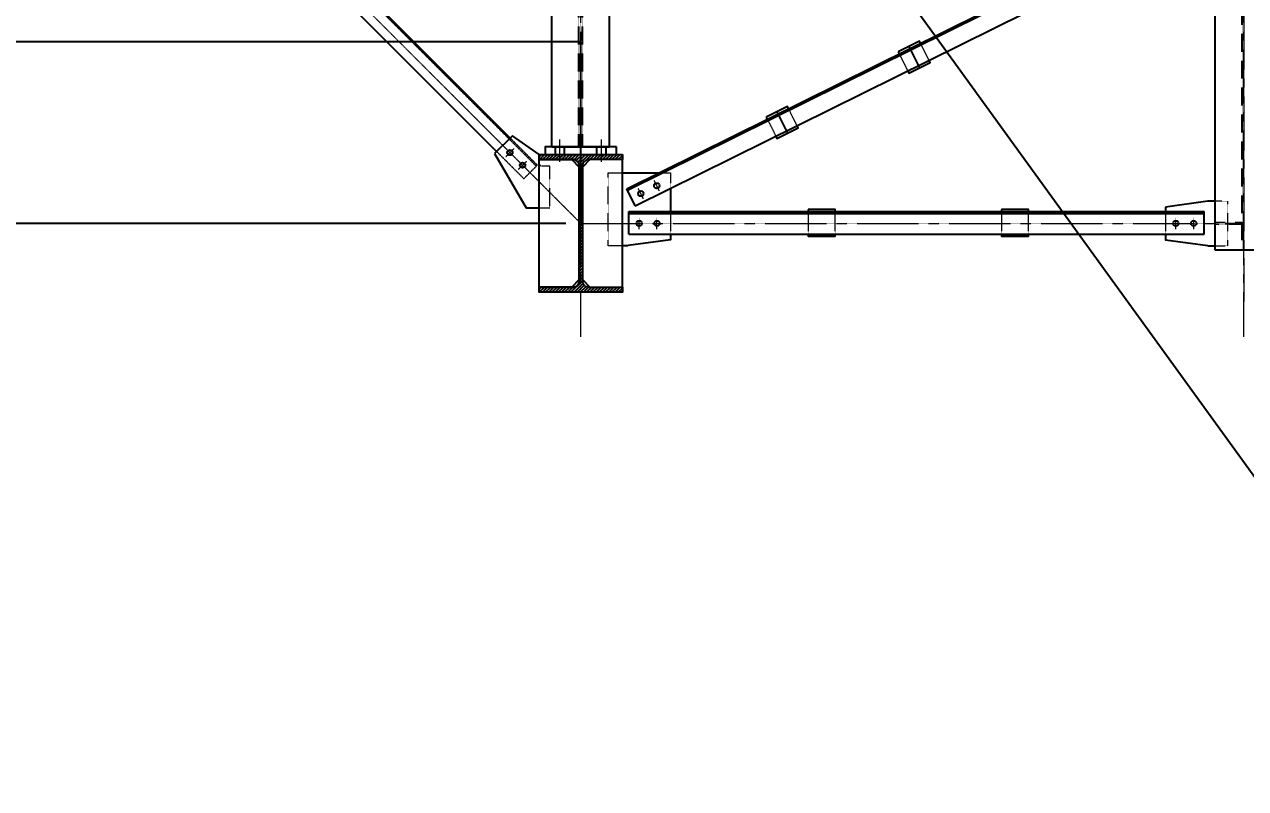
# Model space of a CAD drawing. Header units: millimetres. Extents: x 13669 to 217197, y -88248 to 24578.
# Drawn here: x 18009 to 22115, y 1376 to 3945 of the extents above; entities that cross this region are included whole.
import ezdxf

# ---------------------------------------------------------------- set-up
doc = ezdxf.new("R2010")
doc.units = ezdxf.units.MM
doc.linetypes.add('CENTER2', pattern=[1.125, 0.75, -0.125, 0.125, -0.125])
doc.linetypes.add('DASHED2', pattern=[0.375, 0.25, -0.125])
for name, color, linetype in [('CHAPA PISO', 3, 'Continuous'), ('SDDIM', 1, 'Continuous'), ('Tx-DDIM', 1, 'Continuous'), ('Tx_M_EQUIPOS', 4, 'Continuous'), ('Tx_M_OCULTOS', 2, 'DASHED2')]:
    doc.layers.add(name, color=color, linetype=linetype)
for name, color, linetype, lineweight in [('Tx_EJES', 1, 'CENTER2', 5), ('Tx_M_CONTORNO FINO', 1, 'Continuous', 5), ('Tx_M_OCULTAS FINO', 1, 'DASHED2', 5)]:
    doc.layers.add(name, color=color, linetype=linetype, lineweight=lineweight)
doc.styles.add('ROMANS', font='romans.shx', dxfattribs={"width": 0.9})
doc.dimstyles.new('ESC 1-50', dxfattribs={"dimscale": 50, "dimtxt": 2.5, "dimasz": 2.4, "dimexe": 1, "dimexo": 1, "dimgap": 1, "dimtad": 1, "dimdec": 0, "dimtxsty": 'ROMANS', "dimcen": 2.5, "dimclrd": 256, "dimclre": 256, "dimclrt": 3, "dimadec": 0, "dimazin": 2, "dimtfac": 0.5, "dimtdec": 0, "dimtmove": 0, "dimatfit": 3, "dimfxl": 1, "dimtfill": 1, "dimtfillclr": 256, "dimtolj": 2, "dimlwd": -1, "dimarcsym": 0})

# ---------------------------------------------------------------- blocks, each defined once
blk = doc.blocks.new('*D36')
at = {"layer": 'Defpoints', "color": 0, "transparency": 16777216}
for p in [(18138.1, 4980.9), (17381.7, 3275.9), (19879.6, 3275.9)]:
    blk.add_point(p, dxfattribs=at)
at = {"layer": 'SDDIM', "lineweight": -2, "transparency": 16777216}
for p, q in [((18088.1, 4980.9), (17331.7, 4980.9)), ((19829.6, 3275.9), (17331.7, 3275.9))]:
    blk.add_line(p, q, dxfattribs=at)
at = {"layer": 'SDDIM', "transparency": 16777216}
blk.add_line((17381.7, 4860.9), (17381.7, 3395.9), dxfattribs=at)
for points in [[(17361.7, 4860.9), (17401.7, 4860.9), (17381.7, 4980.9)], [(17361.7, 3395.9), (17401.7, 3395.9), (17381.7, 3275.9)]]:
    blk.add_solid(points, dxfattribs=at)
at = {"layer": 'SDDIM', "color": 3, "transparency": 16777216, "insert": (17269.2, 4128.4), "char_height": 125, "attachment_point": 5, "rotation": 90, "style": 'ROMANS', "bg_fill": 3, "box_fill_scale": 1.1, "bg_fill_color": 256, "bg_fill_true_color": 13158600, "bg_fill_transparency": 0}
blk.add_mtext('\\A2;1705', dxfattribs=at)
blk = doc.blocks.new('*D19')
at = {"layer": 'Defpoints', "color": 0, "transparency": 16777216}
for p in [(18440, 7290.9), (16946.7, 3275.9), (19444.7, 3275.9)]:
    blk.add_point(p, dxfattribs=at)
at = {"layer": 'SDDIM', "lineweight": -2, "transparency": 16777216}
for p, q in [((18390, 7290.9), (16896.7, 7290.9)), ((19394.7, 3275.9), (16896.7, 3275.9))]:
    blk.add_line(p, q, dxfattribs=at)
at = {"layer": 'SDDIM', "transparency": 16777216}
blk.add_line((16946.7, 7170.9), (16946.7, 3395.9), dxfattribs=at)
for points in [[(16926.7, 7170.9), (16966.7, 7170.9), (16946.7, 7290.9)], [(16926.7, 3395.9), (16966.7, 3395.9), (16946.7, 3275.9)]]:
    blk.add_solid(points, dxfattribs=at)
at = {"layer": 'SDDIM', "color": 3, "transparency": 16777216, "insert": (16834.2, 5283.4), "char_height": 125, "attachment_point": 5, "rotation": 90, "style": 'ROMANS', "bg_fill": 3, "box_fill_scale": 1.1, "bg_fill_color": 256, "bg_fill_true_color": 13158600, "bg_fill_transparency": 0}
blk.add_mtext('\\A2;4015', dxfattribs=at)
blk = doc.blocks.new('A$C9d26feda')
at = {"layer": 'Tx_M_EQUIPOS'}
blk.add_lwpolyline([(-140, 0), (-140, -17.3), (-26, -17.3, -0.414214), (-5.4, -37.9), (-5.4, -425.1, -0.414214), (-26, -445.7), (-140, -445.7), (-140, -463), (140, -463), (140, -445.7), (26, -445.7, -0.414214), (5.4, -425.1), (5.4, -37.9, -0.414214), (26, -17.3), (140, -17.3), (140, 0)], format="xyb", close=True, dxfattribs=at)

msp = doc.modelspace()

# ---------------------------------------------------------------- linework, layer by layer
at = {"layer": 'Tx-DDIM'}
for p, q in [((20982.8676255, 3870.4324185), (21018.5404392, 3798.8262011)), ((20539.3334482, 3650.6542723), (20575.0062619, 3579.0480549))]:
    msp.add_line(p, q, dxfattribs=at)
at = {"layer": 'Tx_EJES'}
for p, q in [((19879.6310519, 2894.4633734), (19879.6310519, 7708.7263938)), ((22109.6310519, 2894.4633734), (22109.6310519, 7708.7263938)), ((22109.6310521, 4662.1172684), (22109.6310521, 3013.1172684)), ((20143.6754981, 3385.5007564), (20126.8036404, 3419.5498447)), ((20089.9137796, 3358.8609811), (20073.0419219, 3392.9100694)), ((20075.9390098, 3256.8672684), (20075.9390098, 3294.8672684)), ((20135.9390098, 3256.8672684), (20135.9390098, 3294.8672684)), ((21880.6694404, 3256.8672684), (21880.6694404, 3294.8672684)), ((21940.6694404, 3256.8672684), (21940.6694404, 3294.8672684))]:
    msp.add_line(p, q, dxfattribs=at)
at = {"layer": 'Tx_M_CONTORNO FINO'}
msp.add_line((19949.6310517, 3482.3672684), (19949.6310517, 3557.7672684), dxfattribs=at)
at = {"layer": 'Tx_M_EQUIPOS'}
for p, q in [((19976.6310518, 3532.7672684), (19976.6310518, 7193.8672684)), ((22012.6310519, 3186.3672684), (22012.6310519, 7010.9672684)), ((20034.5769794, 3391.7066588), (21938.2165968, 4334.9899668)), ((20036.7081614, 3387.4057213), (21940.3477788, 4330.6890294)), ((20062.9927397, 3334.3608257), (21966.6323571, 4277.6441338)), ((20062.9927397, 3334.3608257), (20034.5769794, 3391.7066588)), ((20040.9390098, 3315.8672684), (21975.6694404, 3315.8672684)), ((20040.9390098, 3239.8672684), (20040.9390098, 3315.8672684)), ((20040.9390098, 3309.4672684), (21975.6694404, 3309.4672684)), ((21975.6694404, 3239.8672684), (21975.6694404, 3315.8672684)), ((20040.9390098, 3239.8672684), (21975.6694404, 3239.8672684)), ((22206.6310519, 3186.3672684), (22012.6310519, 3186.3672684))]:
    msp.add_line(p, q, dxfattribs=at)
for points in [[(21022.2380156, 3881.1082036), (21018.6707342, 3888.2688253), (20947.0645169, 3852.5960116)], [(20947.0645169, 3852.5960116), (20950.6317982, 3845.4353899)], [(20979.169984, 3788.1505468), (20982.7373305, 3780.9897943), (21054.3435479, 3816.6626079), (21050.7762014, 3823.8233605)], [(20578.7038382, 3661.3300574), (20575.1365569, 3668.4906791), (20503.5303395, 3632.8178655)], [(20503.5303395, 3632.8178655), (20507.0976209, 3625.6572437)], [(20535.6358067, 3568.3724007), (20539.2031532, 3561.2116481), (20610.8093706, 3596.8844618), (20607.242024, 3604.0452143)], [(20019.6310517, 3445.6967798), (20143.5344182, 3445.6967798)], [(20181.3244354, 3392.9960382), (20181.3244354, 3315.8672684)], [(21988.6694404, 3350.8672684), (21845.6694404, 3330.8672684)], [(21845.6694404, 3330.8672684), (21845.6694404, 3315.8672684)], [(22012.6310519, 3350.8672684), (21988.6694404, 3350.8672684)], [(20644.8042251, 3322.8672684), (20644.8042251, 3315.8672684)], [(20734.8042251, 3315.8672684), (20734.8042251, 3322.8672684), (20644.8042251, 3322.8672684)], [(21294.8042251, 3322.8672684), (21294.8042251, 3315.8672684)], [(21384.8042251, 3315.8672684), (21384.8042251, 3322.8672684), (21294.8042251, 3322.8672684)], [(20644.8042251, 3239.8672684), (20644.8042251, 3232.8672684), (20734.8042251, 3232.8672684), (20734.8042251, 3239.8672684)], [(21294.8042251, 3239.8672684), (21294.8042251, 3232.8672684), (21384.8042251, 3232.8672684), (21384.8042251, 3239.8672684)]]:
    msp.add_lwpolyline(points, dxfattribs=at)
for points in [[(20181.3244354, 3239.8672684), (20181.3244354, 3220.8672684), (20039.0136413, 3200.9636609, -0.0347536737), (20037.6285214, 3200.8672684), (20019.6310517, 3200.8672684)], [(21845.6694404, 3239.8672684), (21845.6694404, 3220.8672684), (21987.9802344, 3200.9636609, 0.0347536737), (21989.3653544, 3200.8672684), (22012.6310519, 3200.8672684)]]:
    msp.add_lwpolyline(points, format="xyb", dxfattribs=at)
for centre in [(20135.2395692, 3402.5253005), (20081.4778508, 3375.8855253), (20075.9390098, 3275.8672684), (20135.9390098, 3275.8672684), (21880.6694404, 3275.8672684), (21940.6694404, 3275.8672684)]:
    msp.add_circle(centre, 9, dxfattribs=at)
at = {"layer": 'Tx_M_OCULTAS FINO'}
for points in [[(21050.7762014, 3823.8233605), (21022.2380156, 3881.1082036)], [(20950.6317982, 3845.4353899), (20979.169984, 3788.1505468)], [(20607.242024, 3604.0452143), (20578.7038382, 3661.3300574)], [(20507.0976209, 3625.6572437), (20535.6358067, 3568.3724007)], [(20019.6310517, 3200.8672684), (19971.3244354, 3200.8672684), (19971.3244354, 3445.6967798), (20019.6310517, 3445.6967798)], [(20143.5344182, 3445.6967798), (20181.3244354, 3445.6967798)], [(20181.3244354, 3445.6967798), (20181.3244354, 3392.9960382)], [(22012.6310519, 3200.8672684), (22055.6694404, 3200.8672684), (22055.6694404, 3350.8672684), (22012.6310519, 3350.8672684)], [(20181.3244354, 3315.8672684), (20181.3244354, 3239.8672684)], [(20644.8042251, 3315.8672684), (20644.8042251, 3239.8672684)], [(20734.8042251, 3239.8672684), (20734.8042251, 3315.8672684)], [(21294.8042251, 3315.8672684), (21294.8042251, 3239.8672684)], [(21384.8042251, 3239.8672684), (21384.8042251, 3315.8672684)], [(21845.6694404, 3315.8672684), (21845.6694404, 3239.8672684)]]:
    msp.add_lwpolyline(points, dxfattribs=at)
msp.add_lwpolyline([(22012.6310519, 3279.8672684), (22103.3310519, 3279.8672684), (22103.3310519, 3271.8672684), (22012.6310519, 3271.8672684)], close=True, dxfattribs=at)
at = {"layer": 'Tx_M_OCULTOS'}
for p, q in [((22103.3310519, 3186.3672684), (22103.3310519, 7010.9672684)), ((19934.1310517, 3507.3672684), (19934.1310517, 3532.7672684)), ((19965.1310517, 3507.3672684), (19965.1310517, 3532.7672684))]:
    msp.add_line(p, q, dxfattribs=at)

# ---------------------------------------------------------------- next in the draw order: dimensions: what is measured, and where the dimension line sits
at = {"layer": 'SDDIM'}
dim = msp.add_linear_dim(base=(17381.6512594, 3275.8672684), p1=(18138.1310518, 4980.8672684), p2=(19879.6310519, 3275.8672684), angle=90, dimstyle='ESC 1-50', dxfattribs=at)
dim.commit()
dim.dimension.update_dxf_attribs({"geometry": '*D36', "text_midpoint": (17269.1512594, 4128.3672684)})

# ---------------------------------------------------------------- next in the draw order: hatches: boundary and pattern name
h = msp.add_hatch()
h.set_pattern_fill('ANSI31', color=1, scale=60, angle=360)
h.set_pattern_definition([(45, (-20321.3025, 35542.62), (-5.3033009, 5.3033009), [])])
h.paths.add_polyline_path([(20019.6310517, 3507.3672684), (19739.6310517, 3507.3672684), (19739.6310517, 3490.0672684), (19853.6310517, 3490.0672684, -0.4142135624), (19874.2310517, 3469.4672684), (19874.2310517, 3082.2672684, -0.4142135624), (19853.6310517, 3061.6672684), (19739.6310517, 3061.6672684), (19739.6310517, 3044.3672684), (20019.6310517, 3044.3672684), (20019.6310517, 3061.6672684), (19905.6310517, 3061.6672684, -0.4142135624), (19885.0310517, 3082.2672684), (19885.0310517, 3469.4672684, -0.4142135624), (19905.6310517, 3490.0672684), (20019.6310517, 3490.0672684)])

# ---------------------------------------------------------------- next in the draw order: linework, layer by layer
msp.add_line((19642.6310521, 5880.8672684), (22903.9038329, 1376.2210537))
at = {"layer": 'CHAPA PISO'}
msp.add_line((19879.6310517, 3275.8672684), (19879.6310517, 3885.8672684), dxfattribs=at)
at = {"layer": 'Tx_EJES'}
for p, q in [((19628.0231462, 3500.3957618), (19654.8813868, 3527.2776313)), ((19670.4682034, 3457.9880134), (19697.326444, 3484.869883)), ((19879.6310519, 3275.8672684), (22109.6310519, 3275.8672684))]:
    msp.add_line(p, q, dxfattribs=at)
at = {"layer": 'Tx_M_CONTORNO FINO'}
msp.add_line((19809.6310517, 3482.3672684), (19809.6310517, 3557.7672684), dxfattribs=at)
at = {"layer": 'Tx_M_EQUIPOS'}
for p, q in [((19782.6310518, 3532.7672684), (19782.6310518, 7193.8672684)), ((19649.5824884, 3570.247568), (19588.9765676, 3510.8596706)), ((19739.6310517, 3507.3672684), (19649.5824884, 3570.247568)), ((19782.6310518, 3532.7672684), (19976.6310518, 3532.7672684)), ((19588.9765676, 3510.8596706), (19695.8879925, 3328.39105)), ((19739.6310517, 3478.39105), (19739.6310517, 3507.3672684)), ((19695.8879925, 3328.39105), (19739.6310517, 3328.39105))]:
    msp.add_line(p, q, dxfattribs=at)
for points in [[(19999.6310517, 3532.7672684), (19759.6310517, 3532.7672684), (19759.6310517, 3507.3672684), (19999.6310517, 3507.3672684)], [(19739.6310517, 3275.8672684), (19739.6310517, 3490.0672684), (19849.2310517, 3490.0672684), (19874.2310517, 3465.0672684), (19874.2310517, 3086.6672684), (19849.2310517, 3061.6672684), (19739.6310517, 3061.6672684)], [(20019.6310517, 3275.8672684), (20019.6310517, 3490.0672684), (19910.0310517, 3490.0672684), (19885.0310517, 3465.0672684), (19885.0310517, 3086.6672684), (19910.0310517, 3061.6672684), (20019.6310517, 3061.6672684)]]:
    msp.add_lwpolyline(points, close=True, dxfattribs=at)
for centre in [(19641.4522665, 3513.8366965), (19683.8973237, 3471.4289482)]:
    msp.add_circle(centre, 9, dxfattribs=at)
at = {"layer": 'Tx_M_OCULTAS FINO'}
for p, q in [((19641.9735738, 3562.791573), (19733.3947936, 3471.4507117)), ((19596.2591623, 3517.9959038), (19688.1598621, 3426.175984)), ((19688.1598621, 3426.175984), (19733.3947936, 3471.4507117))]:
    msp.add_line(p, q, dxfattribs=at)
msp.add_lwpolyline([(19739.6310517, 3328.39105), (19775.8879925, 3328.39105), (19775.8879925, 3468.39105), (19749.6310517, 3468.39105, -0.4142135624), (19739.6310517, 3478.39105)], format="xyb", dxfattribs=at)
at = {"layer": 'Tx_M_OCULTOS'}
for p, q in [((19873.3310518, 3532.7672684), (19873.3310518, 7193.8672684)), ((19885.9310518, 3532.7672684), (19885.9310518, 7193.8672684)), ((19794.1310517, 3507.3672684), (19794.1310517, 3532.7672684)), ((19825.1310517, 3507.3672684), (19825.1310517, 3532.7672684))]:
    msp.add_line(p, q, dxfattribs=at)

# ---------------------------------------------------------------- next in the draw order: block references
at = {"xscale": -1, "rotation": 359.9999999999997}
msp.add_blockref('A$C9d26feda', (19879.6310517, 3507.3672684), dxfattribs=at)

# ---------------------------------------------------------------- next in the draw order: dimensions: what is measured, and where the dimension line sits
at = {"layer": 'SDDIM'}
dim = msp.add_linear_dim(base=(16946.7061888, 3275.8672684), p1=(18440.0161557, 7290.8672684), p2=(19444.6859813, 3275.8672684), angle=90, dimstyle='ESC 1-50', dxfattribs=at)
dim.commit()
dim.dimension.update_dxf_attribs({"geometry": '*D19', "text_midpoint": (16834.2061888, 5283.3672684)})

# ---------------------------------------------------------------- next in the draw order: linework, layer by layer
at = {"layer": 'CHAPA PISO'}
msp.add_line((19879.6310517, 3885.8672684), (16217.0677972, 3885.8672684), dxfattribs=at)
at = {"layer": 'Tx_EJES'}
msp.add_line((18173.1310518, 4980.8672684), (19879.6310519, 3275.8672684), dxfattribs=at)
at = {"layer": 'Tx_M_EQUIPOS'}
for p, q in [((18410.2114146, 4793.4710229), (19641.9735738, 3562.791573)), ((18364.976483, 4748.1962952), (19596.2591623, 3517.9959038))]:
    msp.add_line(p, q, dxfattribs=at)
at = {"layer": 'Tx_M_OCULTAS FINO'}
msp.add_line((18304.2432398, 4892.5608101), (19730.0021738, 3468.0551071), dxfattribs=at)

doc.saveas('drawing.dxf')
